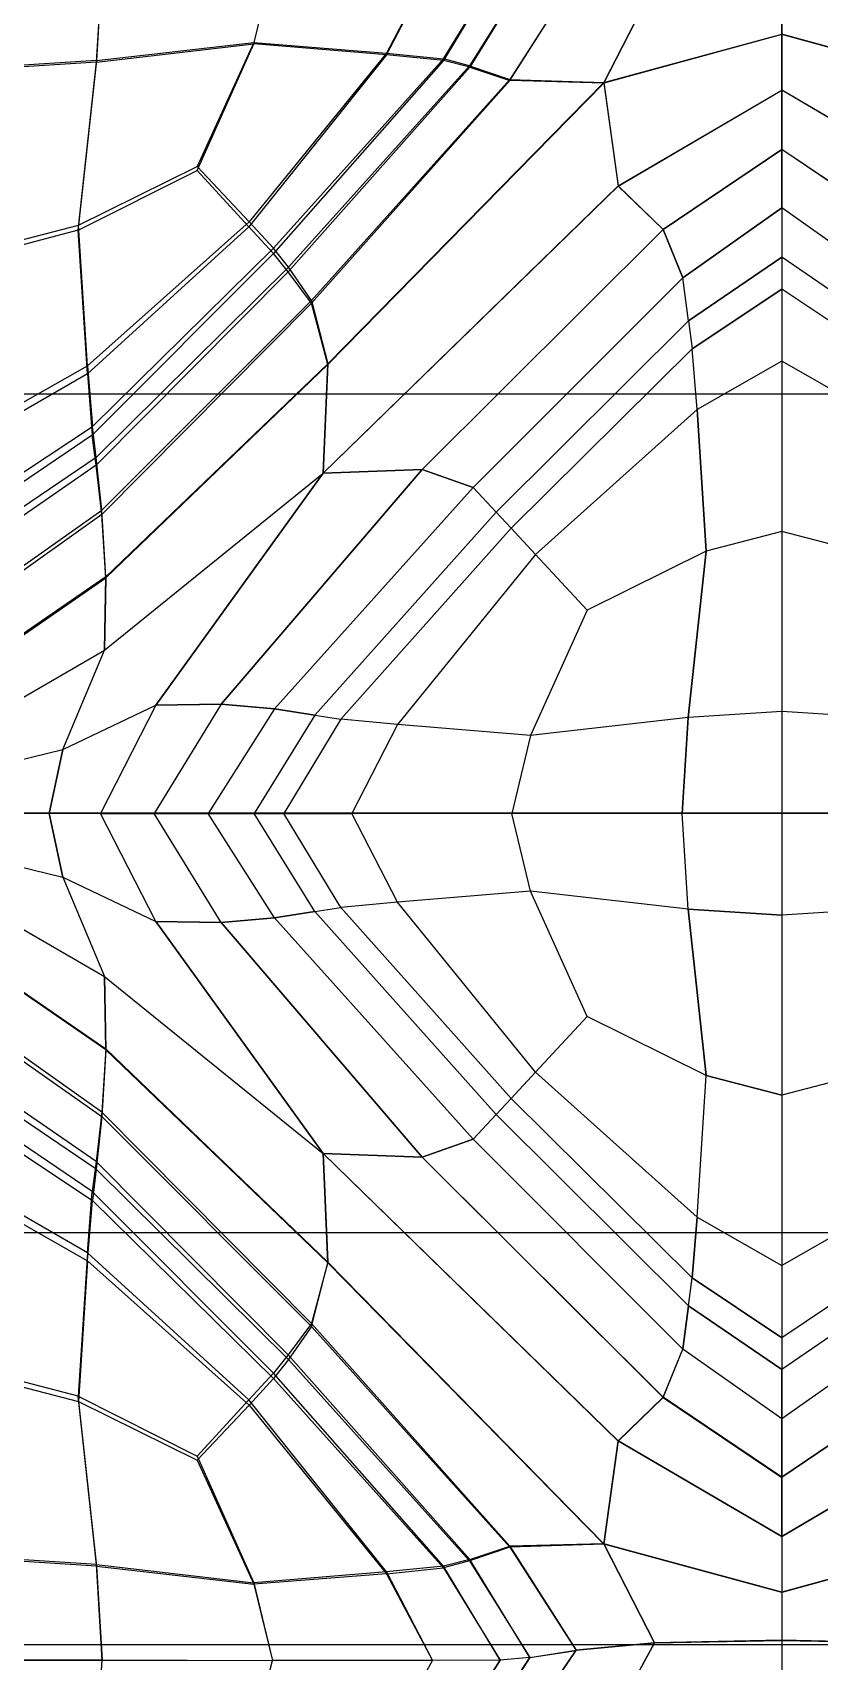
# Model space of a CAD drawing. Extents: x 11992 to 29481, y -6727 to 6811.
# Drawn here: x 12607.29 to 12612.22, y 1274.94 to 1285.14 of the extents above; entities that cross this region are included whole.
import ezdxf

# ---------------------------------------------------------------- set-up
doc = ezdxf.new("R2010")
doc.units = 0
doc.header["$MEASUREMENT"] = 0
doc.layers.get('0').update_dxf_attribs({"color": 8, "linetype": 'CONTINUOUS'})

msp = doc.modelspace()

# ---------------------------------------------------------------- linework, layer by layer
for p, q in [((12611.98, 1286.399, -1721.473), (12611.98, 1282.018, -1720.209)), ((12611.98, 1285.13, -1759.823), (12611.98, 1286.041, -1759.516)), ((12607.69, 1284.957, -1760.31), (12607.727, 1285.555, -1760.22)), ((12607.727, 1285.555, -1720.645), (12607.69, 1284.968, -1720.527)), ((12608.793, 1285.557, -1720.639), (12608.676, 1285.081, -1720.538)), ((12608.676, 1285.071, -1760.303), (12608.793, 1285.557, -1760.227)), ((12609.794, 1285.559, -1720.635), (12609.507, 1285.014, -1720.532)), ((12609.507, 1285.003, -1760.308), (12609.794, 1285.557, -1760.231)), ((12609.862, 1284.978, -1720.536), (12610.218, 1285.557, -1720.642)), ((12610.218, 1285.556, -1760.224), (12609.863, 1284.967, -1760.306)), ((12610.404, 1285.539, -1720.707), (12610.026, 1284.935, -1720.599)), ((12610.404, 1285.538, -1760.159), (12610.027, 1284.925, -1760.249)), ((12610.693, 1285.494, -1720.877), (12610.278, 1284.848, -1720.767)), ((12610.279, 1284.842, -1760.089), (12610.693, 1285.493, -1759.989)), ((12611.184, 1285.449, -1721.045), (12610.867, 1284.83, -1720.96)), ((12610.867, 1284.826, -1759.902), (12611.184, 1285.447, -1759.821)), ((12610.867, 1284.83, -1720.96), (12611.98, 1285.132, -1721.042)), ((12611.98, 1285.13, -1759.823), (12610.867, 1284.826, -1759.902)), ((12613.093, 1284.828, -1720.963), (12611.98, 1285.132, -1721.042)), ((12613.093, 1284.826, -1759.902), (12611.98, 1285.13, -1759.823)), ((12611.98, 1284.045, -1760.113), (12611.98, 1285.13, -1759.823)), ((12607.69, 1284.968, -1720.527), (12608.676, 1285.081, -1720.538)), ((12607.69, 1284.957, -1760.31), (12608.676, 1285.071, -1760.303)), ((12608.321, 1284.278, -1760.378), (12608.676, 1285.071, -1760.303)), ((12608.676, 1285.081, -1720.538), (12608.322, 1284.304, -1720.434)), ((12608.676, 1285.081, -1720.538), (12609.507, 1285.014, -1720.532)), ((12609.507, 1285.003, -1760.308), (12608.676, 1285.071, -1760.303)), ((12607.69, 1284.968, -1720.527), (12607.105, 1284.93, -1720.523)), ((12607.69, 1284.957, -1760.31), (12607.105, 1284.919, -1760.313)), ((12607.577, 1283.904, -1760.407), (12607.69, 1284.957, -1760.31)), ((12607.69, 1284.968, -1720.527), (12607.578, 1283.936, -1720.393)), ((12609.507, 1285.003, -1760.308), (12608.645, 1283.925, -1760.406)), ((12609.507, 1285.014, -1720.532), (12608.646, 1283.958, -1720.397)), ((12609.863, 1284.967, -1760.306), (12608.798, 1283.759, -1760.42)), ((12609.862, 1284.978, -1720.536), (12608.799, 1283.793, -1720.383)), ((12610.027, 1284.925, -1760.249), (12608.891, 1283.644, -1760.38)), ((12610.026, 1284.935, -1720.599), (12608.892, 1283.674, -1720.434)), ((12609.507, 1285.014, -1720.532), (12609.862, 1284.978, -1720.536)), ((12609.863, 1284.967, -1760.306), (12609.507, 1285.003, -1760.308)), ((12610.026, 1284.935, -1720.599), (12609.862, 1284.978, -1720.536)), ((12610.027, 1284.925, -1760.249), (12609.863, 1284.967, -1760.306)), ((12610.026, 1284.935, -1720.599), (12610.278, 1284.848, -1720.767)), ((12610.027, 1284.925, -1760.249), (12610.279, 1284.842, -1760.089)), ((12610.278, 1284.848, -1720.767), (12609.036, 1283.465, -1720.592)), ((12609.036, 1283.448, -1760.246), (12610.279, 1284.842, -1760.089)), ((12610.867, 1284.83, -1720.96), (12609.139, 1283.069, -1720.723)), ((12610.867, 1284.826, -1759.902), (12609.139, 1283.063, -1760.136)), ((12610.278, 1284.848, -1720.767), (12610.867, 1284.83, -1720.96)), ((12610.867, 1284.826, -1759.902), (12610.279, 1284.842, -1760.089)), ((12610.867, 1284.83, -1720.96), (12610.957, 1284.183, -1720.933)), ((12610.867, 1284.826, -1759.902), (12610.957, 1284.181, -1759.932)), ((12610.957, 1284.183, -1720.933), (12611.98, 1284.782, -1721.012)), ((12610.957, 1284.181, -1759.932), (12611.98, 1284.781, -1759.853)), ((12613.003, 1284.182, -1720.935), (12611.98, 1284.782, -1721.012)), ((12613.002, 1284.181, -1759.932), (12611.98, 1284.781, -1759.853)), ((12611.238, 1283.91, -1720.865), (12611.98, 1284.411, -1720.94)), ((12611.98, 1284.411, -1759.925), (12611.238, 1283.909, -1760.001)), ((12612.721, 1283.909, -1760.001), (12611.98, 1284.411, -1759.925)), ((12612.721, 1283.91, -1720.865), (12611.98, 1284.411, -1720.94)), ((12607.577, 1283.904, -1760.407), (12608.321, 1284.278, -1760.378)), ((12607.578, 1283.936, -1720.393), (12608.322, 1284.304, -1720.434)), ((12608.321, 1284.278, -1760.378), (12608.645, 1283.925, -1760.406)), ((12608.646, 1283.958, -1720.397), (12608.322, 1284.304, -1720.434)), ((12609.109, 1282.384, -1720.697), (12610.957, 1284.183, -1720.933)), ((12609.109, 1282.383, -1760.169), (12610.957, 1284.181, -1759.932)), ((12611.238, 1283.91, -1720.865), (12610.957, 1284.183, -1720.933)), ((12611.238, 1283.909, -1760.001), (12610.957, 1284.181, -1759.932)), ((12611.36, 1283.607, -1720.68), (12611.98, 1284.045, -1720.753)), ((12611.98, 1284.045, -1760.113), (12611.36, 1283.607, -1760.186)), ((12612.599, 1283.607, -1760.186), (12611.98, 1284.045, -1760.113)), ((12612.599, 1283.607, -1720.68), (12611.98, 1284.045, -1720.753)), ((12611.98, 1284.045, -1760.113), (12611.98, 1283.084, -1760.452)), ((12607.105, 1283.813, -1720.379), (12607.578, 1283.936, -1720.393)), ((12607.635, 1283.055, -1720.293), (12607.578, 1283.936, -1720.393)), ((12607.634, 1283.005, -1760.479), (12608.645, 1283.925, -1760.406)), ((12607.635, 1283.055, -1720.293), (12608.646, 1283.958, -1720.397)), ((12608.645, 1283.925, -1760.406), (12608.798, 1283.759, -1760.42)), ((12608.646, 1283.958, -1720.397), (12608.799, 1283.793, -1720.383)), ((12609.729, 1282.407, -1720.64), (12611.238, 1283.91, -1720.865)), ((12611.238, 1283.909, -1760.001), (12609.729, 1282.407, -1760.226)), ((12611.238, 1283.91, -1720.865), (12611.36, 1283.607, -1720.68)), ((12611.36, 1283.607, -1760.186), (12611.238, 1283.909, -1760.001)), ((12607.577, 1283.904, -1760.407), (12607.105, 1283.779, -1760.417)), ((12607.634, 1283.005, -1760.479), (12607.577, 1283.904, -1760.407)), ((12607.664, 1282.621, -1760.517), (12608.798, 1283.759, -1760.42)), ((12607.666, 1282.676, -1720.251), (12608.799, 1283.793, -1720.383)), ((12608.891, 1283.644, -1760.38), (12608.798, 1283.759, -1760.42)), ((12608.892, 1283.674, -1720.434), (12608.799, 1283.793, -1720.383)), ((12611.396, 1283.337, -1720.494), (12611.98, 1283.736, -1720.565)), ((12611.98, 1283.736, -1760.301), (12611.396, 1283.337, -1760.372)), ((12612.563, 1283.337, -1760.372), (12611.98, 1283.736, -1760.301)), ((12612.563, 1283.337, -1720.494), (12611.98, 1283.736, -1720.565)), ((12607.688, 1282.433, -1760.493), (12608.891, 1283.644, -1760.38)), ((12607.689, 1282.482, -1720.29), (12608.892, 1283.674, -1720.434)), ((12609.036, 1283.448, -1760.246), (12608.891, 1283.644, -1760.38)), ((12609.036, 1283.465, -1720.592), (12608.892, 1283.674, -1720.434)), ((12611.36, 1283.607, -1760.186), (12610.048, 1282.293, -1760.404)), ((12610.048, 1282.293, -1720.462), (12611.36, 1283.607, -1720.68)), ((12611.396, 1283.337, -1760.372), (12611.36, 1283.607, -1760.186)), ((12611.396, 1283.337, -1720.494), (12611.36, 1283.607, -1720.68)), ((12611.42, 1283.162, -1720.422), (12611.98, 1283.536, -1720.492)), ((12611.98, 1283.536, -1760.374), (12611.42, 1283.162, -1760.444)), ((12612.539, 1283.162, -1760.444), (12611.98, 1283.536, -1760.374)), ((12612.539, 1283.162, -1720.422), (12611.98, 1283.536, -1720.492)), ((12607.724, 1282.152, -1720.436), (12609.036, 1283.465, -1720.592)), ((12607.724, 1282.124, -1760.385), (12609.036, 1283.448, -1760.246)), ((12609.036, 1283.465, -1720.592), (12609.139, 1283.069, -1720.723)), ((12609.139, 1283.063, -1760.136), (12609.036, 1283.448, -1760.246)), ((12611.396, 1283.337, -1760.372), (12610.192, 1282.139, -1760.586)), ((12610.192, 1282.139, -1720.28), (12611.396, 1283.337, -1720.494)), ((12611.396, 1283.337, -1760.372), (12611.42, 1283.162, -1760.444)), ((12611.396, 1283.337, -1720.494), (12611.42, 1283.162, -1720.422)), ((12611.42, 1283.162, -1760.444), (12610.286, 1282.039, -1760.655)), ((12610.286, 1282.039, -1720.211), (12611.42, 1283.162, -1720.422)), ((12611.45, 1282.782, -1720.355), (12611.42, 1283.162, -1720.422)), ((12611.45, 1282.782, -1760.51), (12611.42, 1283.162, -1760.444)), ((12607.105, 1282.754, -1720.258), (12607.635, 1283.055, -1720.293)), ((12607.634, 1283.005, -1760.479), (12607.105, 1282.698, -1760.504)), ((12607.634, 1283.005, -1760.479), (12607.664, 1282.621, -1760.517)), ((12607.635, 1283.055, -1720.293), (12607.666, 1282.676, -1720.251)), ((12607.75, 1281.734, -1720.57), (12609.139, 1283.069, -1720.723)), ((12607.75, 1281.727, -1760.287), (12609.139, 1283.063, -1760.136)), ((12609.139, 1283.069, -1720.723), (12609.109, 1282.384, -1720.697)), ((12609.109, 1282.383, -1760.169), (12609.139, 1283.063, -1760.136)), ((12611.98, 1283.084, -1760.452), (12611.45, 1282.782, -1760.51)), ((12611.98, 1283.084, -1720.414), (12611.45, 1282.782, -1720.355)), ((12611.98, 1283.084, -1760.452), (12611.98, 1276.97, -1760.374)), ((12612.509, 1282.782, -1720.355), (12611.98, 1283.084, -1720.414)), ((12612.509, 1282.782, -1760.51), (12611.98, 1283.084, -1760.452)), ((12651.312, 1282.879, -1720.484), (12606.312, 1282.879, -1720.484)), ((12651.312, 1282.879, -1760.381), (12606.312, 1282.879, -1760.381)), ((12611.45, 1282.782, -1720.355), (12610.439, 1281.874, -1720.18)), ((12611.45, 1282.782, -1760.51), (12610.439, 1281.874, -1760.685)), ((12611.45, 1282.782, -1720.355), (12611.507, 1281.895, -1720.185)), ((12611.507, 1281.895, -1760.681), (12611.45, 1282.782, -1760.51)), ((12607.105, 1282.304, -1720.206), (12607.666, 1282.676, -1720.251)), ((12607.664, 1282.621, -1760.517), (12607.105, 1282.241, -1760.549)), ((12607.688, 1282.433, -1760.493), (12607.664, 1282.621, -1760.517)), ((12607.689, 1282.482, -1720.29), (12607.666, 1282.676, -1720.251)), ((12607.689, 1282.482, -1720.29), (12607.105, 1282.085, -1720.242)), ((12607.724, 1282.152, -1720.436), (12607.689, 1282.482, -1720.29)), ((12607.688, 1282.433, -1760.493), (12607.105, 1282.029, -1760.531)), ((12607.724, 1282.124, -1760.385), (12607.688, 1282.433, -1760.493)), ((12607.742, 1281.275, -1720.572), (12609.109, 1282.384, -1720.697)), ((12607.742, 1281.275, -1760.295), (12609.109, 1282.383, -1760.169)), ((12608.063, 1280.93, -1720.506), (12609.109, 1282.384, -1720.697)), ((12609.109, 1282.383, -1760.169), (12608.063, 1280.93, -1760.36)), ((12609.729, 1282.407, -1760.226), (12608.472, 1280.936, -1760.439)), ((12608.472, 1280.936, -1720.426), (12609.729, 1282.407, -1720.64)), ((12609.729, 1282.407, -1760.226), (12609.109, 1282.383, -1760.169)), ((12609.109, 1282.384, -1720.697), (12609.729, 1282.407, -1720.64)), ((12610.048, 1282.293, -1760.404), (12609.729, 1282.407, -1760.226)), ((12609.729, 1282.407, -1720.64), (12610.048, 1282.293, -1720.462)), ((12610.048, 1282.293, -1760.404), (12608.805, 1280.907, -1760.622)), ((12608.805, 1280.907, -1720.244), (12610.048, 1282.293, -1720.462)), ((12610.048, 1282.293, -1760.404), (12610.192, 1282.139, -1760.586)), ((12610.048, 1282.293, -1720.462), (12610.192, 1282.139, -1720.28)), ((12607.105, 1281.714, -1720.384), (12607.724, 1282.152, -1720.436)), ((12607.724, 1282.124, -1760.385), (12607.105, 1281.683, -1760.432)), ((12607.75, 1281.734, -1720.57), (12607.724, 1282.152, -1720.436)), ((12607.75, 1281.727, -1760.287), (12607.724, 1282.124, -1760.385)), ((12610.192, 1282.139, -1760.586), (12609.057, 1280.868, -1760.799)), ((12609.057, 1280.868, -1720.066), (12610.192, 1282.139, -1720.28)), ((12610.192, 1282.139, -1720.28), (12610.286, 1282.039, -1720.211)), ((12610.192, 1282.139, -1760.586), (12610.286, 1282.039, -1760.655)), ((12610.286, 1282.039, -1760.655), (12609.22, 1280.843, -1760.865)), ((12609.22, 1280.843, -1720), (12610.286, 1282.039, -1720.211)), ((12610.439, 1281.874, -1760.685), (12610.286, 1282.039, -1760.655)), ((12610.439, 1281.874, -1720.18), (12610.286, 1282.039, -1720.211)), ((12611.98, 1282.018, -1760.657), (12611.507, 1281.895, -1760.681)), ((12611.98, 1282.018, -1720.209), (12611.507, 1281.895, -1720.185)), ((12612.452, 1281.895, -1760.681), (12611.98, 1282.018, -1760.657)), ((12611.98, 1282.018, -1720.209), (12611.98, 1276.77, -1720.565)), ((12612.452, 1281.895, -1720.185), (12611.98, 1282.018, -1720.209)), ((12610.439, 1281.874, -1760.685), (12609.576, 1280.809, -1760.877)), ((12610.439, 1281.874, -1720.18), (12609.576, 1280.809, -1719.989)), ((12610.762, 1281.526, -1720.113), (12610.439, 1281.874, -1720.18)), ((12610.762, 1281.526, -1760.753), (12610.439, 1281.874, -1760.685)), ((12611.507, 1281.895, -1720.185), (12610.762, 1281.526, -1720.113)), ((12611.507, 1281.895, -1760.681), (12610.762, 1281.526, -1760.753)), ((12611.507, 1281.895, -1720.185), (12611.395, 1280.853, -1720)), ((12611.395, 1280.853, -1760.866), (12611.507, 1281.895, -1760.681)), ((12607.75, 1281.734, -1720.57), (12607.105, 1281.289, -1720.519)), ((12607.105, 1281.282, -1760.338), (12607.75, 1281.727, -1760.287)), ((12607.742, 1281.275, -1720.572), (12607.75, 1281.734, -1720.57)), ((12607.75, 1281.727, -1760.287), (12607.742, 1281.275, -1760.295)), ((12610.762, 1281.526, -1720.113), (12610.408, 1280.741, -1719.976)), ((12610.762, 1281.526, -1760.753), (12610.408, 1280.741, -1760.89)), ((12607.105, 1280.906, -1760.337), (12607.742, 1281.275, -1760.295)), ((12607.105, 1280.906, -1720.531), (12607.742, 1281.275, -1720.572)), ((12607.481, 1280.653, -1720.497), (12607.742, 1281.275, -1720.572)), ((12607.481, 1280.654, -1760.369), (12607.742, 1281.275, -1760.295)), ((12607.481, 1280.653, -1720.497), (12608.063, 1280.93, -1720.506)), ((12607.481, 1280.654, -1760.369), (12608.063, 1280.93, -1760.36)), ((12608.063, 1280.93, -1760.36), (12607.715, 1280.253, -1760.423)), ((12608.063, 1280.93, -1720.506), (12607.715, 1280.253, -1720.443)), ((12608.472, 1280.936, -1720.426), (12608.052, 1280.253, -1720.355)), ((12608.472, 1280.936, -1760.439), (12608.052, 1280.253, -1760.511)), ((12608.063, 1280.93, -1720.506), (12608.472, 1280.936, -1720.426)), ((12608.472, 1280.936, -1760.439), (12608.063, 1280.93, -1760.36)), ((12608.805, 1280.907, -1760.622), (12608.39, 1280.253, -1760.694)), ((12608.805, 1280.907, -1720.244), (12608.39, 1280.253, -1720.171)), ((12608.472, 1280.936, -1720.426), (12608.805, 1280.907, -1720.244)), ((12608.805, 1280.907, -1760.622), (12608.472, 1280.936, -1760.439)), ((12609.057, 1280.868, -1760.799), (12608.678, 1280.253, -1760.871)), ((12609.057, 1280.868, -1720.066), (12608.678, 1280.253, -1719.995)), ((12609.057, 1280.868, -1760.799), (12608.805, 1280.907, -1760.622)), ((12608.805, 1280.907, -1720.244), (12609.057, 1280.868, -1720.066)), ((12609.057, 1280.868, -1760.799), (12609.22, 1280.843, -1760.865)), ((12609.057, 1280.868, -1720.066), (12609.22, 1280.843, -1720)), ((12611.395, 1280.853, -1720), (12610.408, 1280.741, -1719.976)), ((12611.395, 1280.853, -1760.866), (12610.408, 1280.741, -1760.89)), ((12611.395, 1280.853, -1720), (12611.357, 1280.253, -1719.938)), ((12611.357, 1280.253, -1760.927), (12611.395, 1280.853, -1760.866)), ((12611.98, 1280.891, -1760.858), (12611.395, 1280.853, -1760.866)), ((12611.98, 1280.891, -1720.008), (12611.395, 1280.853, -1720)), ((12612.565, 1280.853, -1760.866), (12611.98, 1280.891, -1760.858)), ((12612.565, 1280.853, -1720), (12611.98, 1280.891, -1720.008)), ((12609.22, 1280.843, -1760.865), (12608.864, 1280.253, -1760.936)), ((12609.22, 1280.843, -1720), (12608.864, 1280.253, -1719.93)), ((12609.576, 1280.809, -1719.989), (12609.22, 1280.843, -1720)), ((12609.576, 1280.809, -1760.877), (12609.22, 1280.843, -1760.865)), ((12609.576, 1280.809, -1719.989), (12609.289, 1280.253, -1719.925)), ((12609.576, 1280.809, -1760.877), (12609.289, 1280.253, -1760.94)), ((12610.408, 1280.741, -1719.976), (12609.576, 1280.809, -1719.989)), ((12610.408, 1280.741, -1760.89), (12609.576, 1280.809, -1760.877)), ((12607.105, 1280.561, -1760.372), (12607.481, 1280.654, -1760.369)), ((12607.105, 1280.561, -1720.494), (12607.481, 1280.653, -1720.497)), ((12607.481, 1280.654, -1760.369), (12607.394, 1280.253, -1760.394)), ((12607.394, 1280.253, -1720.472), (12607.481, 1280.653, -1720.497)), ((12610.408, 1280.741, -1719.976), (12610.29, 1280.253, -1719.931)), ((12610.408, 1280.741, -1760.89), (12610.29, 1280.253, -1760.935)), ((12607.715, 1280.253, -1760.423), (12605.531, 1280.253, -1760.871)), ((12607.715, 1280.253, -1720.443), (12606.157, 1280.253, -1720.355)), ((12651.312, 1280.254, -1760.557), (12606.312, 1280.254, -1760.557)), ((12651.312, 1280.254, -1720.308), (12606.312, 1280.254, -1720.308)), ((12607.394, 1280.253, -1760.394), (12607.481, 1279.853, -1760.369)), ((12607.481, 1279.853, -1720.497), (12607.394, 1280.253, -1720.472)), ((12615.907, 1280.253, -1720.355), (12607.715, 1280.253, -1720.443)), ((12608.063, 1279.576, -1720.506), (12607.715, 1280.253, -1720.443)), ((12608.063, 1279.576, -1760.36), (12607.715, 1280.253, -1760.423)), ((12607.715, 1280.253, -1760.423), (12609.289, 1280.253, -1760.94)), ((12608.472, 1279.57, -1720.426), (12608.052, 1280.253, -1720.355)), ((12608.472, 1279.57, -1760.439), (12608.052, 1280.253, -1760.511)), ((12608.805, 1279.599, -1720.244), (12608.39, 1280.253, -1720.171)), ((12608.805, 1279.599, -1760.622), (12608.39, 1280.253, -1760.694)), ((12609.057, 1279.638, -1760.799), (12608.678, 1280.253, -1760.871)), ((12609.057, 1279.638, -1720.066), (12608.678, 1280.253, -1719.995)), ((12609.22, 1279.663, -1760.865), (12608.864, 1280.253, -1760.936)), ((12609.22, 1279.663, -1720), (12608.864, 1280.253, -1719.93)), ((12613.67, 1280.253, -1760.935), (12609.289, 1280.253, -1760.94)), ((12609.576, 1279.698, -1760.877), (12609.289, 1280.253, -1760.94)), ((12609.576, 1279.698, -1719.989), (12609.289, 1280.253, -1719.925)), ((12610.408, 1279.765, -1719.976), (12610.29, 1280.253, -1719.931)), ((12610.408, 1279.765, -1760.89), (12610.29, 1280.253, -1760.935)), ((12611.395, 1279.653, -1720), (12611.357, 1280.253, -1719.938)), ((12611.395, 1279.653, -1760.866), (12611.357, 1280.253, -1760.927)), ((12607.105, 1279.945, -1760.371), (12607.481, 1279.853, -1760.369)), ((12607.105, 1279.945, -1720.494), (12607.481, 1279.853, -1720.497)), ((12607.481, 1279.853, -1720.497), (12607.742, 1279.231, -1720.571)), ((12607.481, 1279.853, -1720.497), (12608.063, 1279.576, -1720.506)), ((12607.481, 1279.853, -1760.369), (12607.742, 1279.231, -1760.293)), ((12607.481, 1279.853, -1760.369), (12608.063, 1279.576, -1760.36)), ((12610.408, 1279.765, -1719.976), (12609.576, 1279.698, -1719.989)), ((12610.408, 1279.765, -1760.89), (12609.576, 1279.698, -1760.877)), ((12611.395, 1279.653, -1720), (12610.408, 1279.765, -1719.976)), ((12611.395, 1279.653, -1760.866), (12610.408, 1279.765, -1760.89)), ((12610.762, 1278.981, -1760.753), (12610.408, 1279.765, -1760.89)), ((12610.762, 1278.981, -1720.113), (12610.408, 1279.765, -1719.976)), ((12609.057, 1279.638, -1720.066), (12608.805, 1279.599, -1720.244)), ((12608.805, 1279.599, -1760.622), (12609.057, 1279.638, -1760.799)), ((12609.057, 1279.638, -1760.799), (12609.22, 1279.663, -1760.865)), ((12609.057, 1279.638, -1720.066), (12609.22, 1279.663, -1720)), ((12609.057, 1279.638, -1760.799), (12610.192, 1278.368, -1760.586)), ((12610.192, 1278.368, -1720.28), (12609.057, 1279.638, -1720.066)), ((12609.576, 1279.698, -1760.877), (12609.22, 1279.663, -1760.865)), ((12609.576, 1279.698, -1719.989), (12609.22, 1279.663, -1720)), ((12610.286, 1278.468, -1720.211), (12609.22, 1279.663, -1720)), ((12609.22, 1279.663, -1760.865), (12610.286, 1278.468, -1760.655)), ((12610.439, 1278.632, -1760.685), (12609.576, 1279.698, -1760.877)), ((12610.439, 1278.632, -1720.18), (12609.576, 1279.698, -1719.989)), ((12611.395, 1279.653, -1720), (12611.98, 1279.615, -1720.008)), ((12611.98, 1279.615, -1760.858), (12611.395, 1279.653, -1760.866)), ((12611.395, 1279.653, -1760.866), (12611.507, 1278.611, -1760.681)), ((12611.507, 1278.611, -1720.185), (12611.395, 1279.653, -1720)), ((12612.565, 1279.653, -1720), (12611.98, 1279.615, -1720.008)), ((12612.565, 1279.653, -1760.866), (12611.98, 1279.615, -1760.858)), ((12607.105, 1279.601, -1760.335), (12607.742, 1279.231, -1760.293)), ((12607.105, 1279.6, -1720.528), (12607.742, 1279.231, -1720.571)), ((12609.109, 1278.123, -1720.697), (12608.063, 1279.576, -1720.506)), ((12608.472, 1279.57, -1720.426), (12608.063, 1279.576, -1720.506)), ((12608.063, 1279.576, -1760.36), (12609.109, 1278.123, -1760.168)), ((12608.063, 1279.576, -1760.36), (12608.472, 1279.57, -1760.439)), ((12608.805, 1279.599, -1720.244), (12608.472, 1279.57, -1720.426)), ((12608.472, 1279.57, -1760.439), (12608.805, 1279.599, -1760.622)), ((12609.729, 1278.1, -1720.64), (12608.472, 1279.57, -1720.426)), ((12608.472, 1279.57, -1760.439), (12609.729, 1278.1, -1760.226)), ((12608.805, 1279.599, -1760.622), (12610.048, 1278.213, -1760.404)), ((12610.048, 1278.213, -1720.462), (12608.805, 1279.599, -1720.244)), ((12607.105, 1279.224, -1720.528), (12607.75, 1278.779, -1720.579)), ((12607.75, 1278.772, -1760.296), (12607.105, 1279.217, -1760.347)), ((12607.75, 1278.779, -1720.579), (12607.742, 1279.231, -1720.571)), ((12607.742, 1279.231, -1720.571), (12609.109, 1278.123, -1720.697)), ((12607.742, 1279.231, -1760.293), (12607.75, 1278.772, -1760.296)), ((12607.742, 1279.231, -1760.293), (12609.109, 1278.123, -1760.168)), ((12610.762, 1278.981, -1760.753), (12610.439, 1278.632, -1760.685)), ((12610.762, 1278.981, -1720.113), (12610.439, 1278.632, -1720.18)), ((12611.507, 1278.611, -1760.681), (12610.762, 1278.981, -1760.753)), ((12611.507, 1278.611, -1720.185), (12610.762, 1278.981, -1720.113)), ((12607.724, 1278.382, -1720.481), (12607.105, 1278.823, -1720.434)), ((12607.105, 1278.792, -1760.482), (12607.724, 1278.355, -1760.43)), ((12607.75, 1278.779, -1720.579), (12607.724, 1278.382, -1720.481)), ((12607.75, 1278.772, -1760.296), (12607.724, 1278.355, -1760.43)), ((12607.75, 1278.779, -1720.579), (12609.139, 1277.443, -1720.73)), ((12607.75, 1278.772, -1760.296), (12609.139, 1277.438, -1760.143)), ((12610.439, 1278.632, -1760.685), (12610.286, 1278.468, -1760.655)), ((12610.439, 1278.632, -1720.18), (12610.286, 1278.468, -1720.211)), ((12611.45, 1277.725, -1720.355), (12610.439, 1278.632, -1720.18)), ((12611.45, 1277.725, -1760.51), (12610.439, 1278.632, -1760.685)), ((12611.45, 1277.725, -1720.355), (12611.507, 1278.611, -1720.185)), ((12611.45, 1277.725, -1760.51), (12611.507, 1278.611, -1760.681)), ((12611.507, 1278.611, -1720.185), (12611.98, 1278.488, -1720.209)), ((12611.98, 1278.488, -1760.657), (12611.507, 1278.611, -1760.681)), ((12612.452, 1278.611, -1760.681), (12611.98, 1278.488, -1760.657)), ((12612.452, 1278.611, -1720.185), (12611.98, 1278.488, -1720.209)), ((12607.688, 1278.073, -1720.372), (12607.105, 1278.477, -1720.335)), ((12607.689, 1278.025, -1760.576), (12607.105, 1278.422, -1760.624)), ((12610.192, 1278.368, -1720.28), (12610.286, 1278.468, -1720.211)), ((12610.192, 1278.368, -1760.586), (12610.286, 1278.468, -1760.655)), ((12611.42, 1277.344, -1720.422), (12610.286, 1278.468, -1720.211)), ((12611.42, 1277.344, -1760.444), (12610.286, 1278.468, -1760.655)), ((12607.724, 1278.382, -1720.481), (12607.688, 1278.073, -1720.372)), ((12607.724, 1278.355, -1760.43), (12607.689, 1278.025, -1760.576)), ((12607.724, 1278.382, -1720.481), (12609.036, 1277.058, -1720.62)), ((12607.724, 1278.355, -1760.43), (12609.036, 1277.041, -1760.274)), ((12610.048, 1278.213, -1760.404), (12610.192, 1278.368, -1760.586)), ((12610.048, 1278.213, -1720.462), (12610.192, 1278.368, -1720.28)), ((12611.396, 1277.17, -1760.372), (12610.192, 1278.368, -1760.586)), ((12611.396, 1277.17, -1720.494), (12610.192, 1278.368, -1720.28)), ((12607.664, 1277.886, -1720.349), (12607.105, 1278.265, -1720.317)), ((12607.105, 1278.202, -1760.66), (12607.666, 1277.83, -1760.615)), ((12609.729, 1278.1, -1760.226), (12610.048, 1278.213, -1760.404)), ((12610.048, 1278.213, -1720.462), (12609.729, 1278.1, -1720.64)), ((12611.36, 1276.899, -1720.68), (12610.048, 1278.213, -1720.462)), ((12611.36, 1276.899, -1760.186), (12610.048, 1278.213, -1760.404)), ((12609.139, 1277.438, -1760.143), (12609.109, 1278.123, -1760.168)), ((12609.729, 1278.1, -1720.64), (12609.109, 1278.123, -1720.697)), ((12610.957, 1276.323, -1759.933), (12609.109, 1278.123, -1760.168)), ((12609.109, 1278.123, -1720.697), (12609.139, 1277.443, -1720.73)), ((12609.109, 1278.123, -1760.168), (12609.729, 1278.1, -1760.226)), ((12610.957, 1276.325, -1720.934), (12609.109, 1278.123, -1720.697)), ((12611.238, 1276.596, -1760.001), (12609.729, 1278.1, -1760.226)), ((12611.238, 1276.597, -1720.865), (12609.729, 1278.1, -1720.64)), ((12607.688, 1278.073, -1720.372), (12607.664, 1277.886, -1720.349)), ((12607.689, 1278.025, -1760.576), (12607.666, 1277.83, -1760.615)), ((12607.688, 1278.073, -1720.372), (12608.891, 1276.862, -1720.486)), ((12607.689, 1278.025, -1760.576), (12608.892, 1276.833, -1760.431)), ((12607.634, 1277.502, -1720.386), (12607.105, 1277.809, -1720.362)), ((12607.634, 1277.502, -1720.386), (12607.664, 1277.886, -1720.349)), ((12607.635, 1277.452, -1760.573), (12607.666, 1277.83, -1760.615)), ((12607.664, 1277.886, -1720.349), (12608.798, 1276.748, -1720.446)), ((12607.666, 1277.83, -1760.615), (12608.799, 1276.714, -1760.483)), ((12607.105, 1277.753, -1760.608), (12607.635, 1277.452, -1760.573)), ((12611.42, 1277.344, -1760.444), (12611.45, 1277.725, -1760.51)), ((12611.45, 1277.725, -1720.355), (12611.42, 1277.344, -1720.422)), ((12611.45, 1277.725, -1720.355), (12611.98, 1277.422, -1720.414)), ((12611.45, 1277.725, -1760.51), (12611.98, 1277.422, -1760.452)), ((12612.509, 1277.725, -1720.355), (12611.98, 1277.422, -1720.414)), ((12612.509, 1277.725, -1760.51), (12611.98, 1277.422, -1760.452)), ((12651.312, 1277.627, -1720.484), (12606.312, 1277.627, -1720.484)), ((12651.312, 1277.627, -1760.381), (12606.312, 1277.627, -1760.381)), ((12607.634, 1277.502, -1720.386), (12607.577, 1276.603, -1720.459)), ((12607.634, 1277.502, -1720.386), (12608.645, 1276.581, -1720.46)), ((12607.635, 1277.452, -1760.573), (12607.578, 1276.571, -1760.473)), ((12607.635, 1277.452, -1760.573), (12608.646, 1276.548, -1760.469)), ((12609.139, 1277.443, -1720.73), (12609.036, 1277.058, -1720.62)), ((12609.036, 1277.041, -1760.274), (12609.139, 1277.438, -1760.143)), ((12610.867, 1275.68, -1720.964), (12609.139, 1277.443, -1720.73)), ((12610.867, 1275.677, -1759.906), (12609.139, 1277.438, -1760.143)), ((12611.396, 1277.17, -1760.372), (12611.42, 1277.344, -1760.444)), ((12611.396, 1277.17, -1720.494), (12611.42, 1277.344, -1720.422)), ((12611.42, 1277.344, -1720.422), (12611.98, 1276.97, -1720.492)), ((12611.98, 1276.97, -1760.374), (12611.42, 1277.344, -1760.444)), ((12612.539, 1277.344, -1720.422), (12611.98, 1276.97, -1720.492)), ((12612.539, 1277.344, -1760.444), (12611.98, 1276.97, -1760.374)), ((12611.396, 1277.17, -1720.494), (12611.36, 1276.899, -1720.68)), ((12611.36, 1276.899, -1760.186), (12611.396, 1277.17, -1760.372)), ((12611.396, 1277.17, -1760.372), (12611.98, 1276.77, -1760.301)), ((12611.98, 1276.77, -1720.565), (12611.396, 1277.17, -1720.494)), ((12612.563, 1277.17, -1720.494), (12611.98, 1276.77, -1720.565)), ((12612.563, 1277.17, -1760.372), (12611.98, 1276.77, -1760.301)), ((12609.036, 1277.058, -1720.62), (12608.891, 1276.862, -1720.486)), ((12609.036, 1277.041, -1760.274), (12608.892, 1276.833, -1760.431)), ((12609.036, 1277.058, -1720.62), (12610.279, 1275.665, -1720.777)), ((12610.278, 1275.658, -1760.099), (12609.036, 1277.041, -1760.274)), ((12611.98, 1276.97, -1760.374), (12611.98, 1272.695, -1759.185)), ((12611.238, 1276.596, -1760.001), (12611.36, 1276.899, -1760.186)), ((12611.238, 1276.597, -1720.865), (12611.36, 1276.899, -1720.68)), ((12611.98, 1276.461, -1720.753), (12611.36, 1276.899, -1720.68)), ((12611.98, 1276.461, -1760.113), (12611.36, 1276.899, -1760.186)), ((12612.599, 1276.899, -1760.186), (12611.98, 1276.461, -1760.113)), ((12612.599, 1276.899, -1720.68), (12611.98, 1276.461, -1720.753)), ((12608.891, 1276.862, -1720.486), (12608.798, 1276.748, -1720.446)), ((12608.892, 1276.833, -1760.431), (12608.799, 1276.714, -1760.483)), ((12610.027, 1275.581, -1720.617), (12608.891, 1276.862, -1720.486)), ((12610.026, 1275.572, -1760.267), (12608.892, 1276.833, -1760.431)), ((12611.98, 1275.726, -1721.013), (12611.98, 1276.77, -1720.565)), ((12607.577, 1276.603, -1720.459), (12607.105, 1276.728, -1720.449)), ((12607.105, 1276.693, -1760.487), (12607.578, 1276.571, -1760.473)), ((12608.645, 1276.581, -1720.46), (12608.798, 1276.748, -1720.446)), ((12608.646, 1276.548, -1760.469), (12608.799, 1276.714, -1760.483)), ((12609.863, 1275.54, -1720.559), (12608.798, 1276.748, -1720.446)), ((12609.862, 1275.529, -1760.329), (12608.799, 1276.714, -1760.483)), ((12607.69, 1275.549, -1720.555), (12607.577, 1276.603, -1720.459)), ((12607.577, 1276.603, -1720.459), (12608.321, 1276.228, -1720.488)), ((12607.578, 1276.571, -1760.473), (12607.69, 1275.539, -1760.339)), ((12607.578, 1276.571, -1760.473), (12608.322, 1276.203, -1760.432)), ((12608.321, 1276.228, -1720.488), (12608.645, 1276.581, -1720.46)), ((12609.507, 1275.503, -1720.557), (12608.645, 1276.581, -1720.46)), ((12611.238, 1276.597, -1720.865), (12610.957, 1276.325, -1720.934)), ((12610.957, 1276.323, -1759.933), (12611.238, 1276.596, -1760.001)), ((12611.98, 1276.096, -1720.94), (12611.238, 1276.597, -1720.865)), ((12611.238, 1276.596, -1760.001), (12611.98, 1276.095, -1759.926)), ((12612.721, 1276.597, -1720.865), (12611.98, 1276.096, -1720.94)), ((12612.721, 1276.597, -1760.001), (12611.98, 1276.095, -1759.926)), ((12608.646, 1276.548, -1760.469), (12608.322, 1276.203, -1760.432)), ((12608.646, 1276.548, -1760.469), (12609.507, 1275.492, -1760.334)), ((12610.957, 1276.325, -1720.934), (12610.867, 1275.68, -1720.964)), ((12610.867, 1275.677, -1759.906), (12610.957, 1276.323, -1759.933)), ((12611.98, 1275.726, -1721.013), (12610.957, 1276.325, -1720.934)), ((12611.98, 1275.724, -1759.854), (12610.957, 1276.323, -1759.933)), ((12613.002, 1276.325, -1720.934), (12611.98, 1275.726, -1721.013)), ((12613.003, 1276.324, -1759.931), (12611.98, 1275.724, -1759.854)), ((12608.321, 1276.228, -1720.488), (12608.676, 1275.435, -1720.563)), ((12608.322, 1276.203, -1760.432), (12608.676, 1275.426, -1760.328)), ((12610.278, 1275.658, -1760.099), (12610.026, 1275.572, -1760.267)), ((12610.027, 1275.581, -1720.617), (12610.279, 1275.665, -1720.777)), ((12610.867, 1275.677, -1759.906), (12610.278, 1275.658, -1760.099)), ((12610.278, 1275.658, -1760.099), (12610.693, 1275.012, -1759.989)), ((12610.867, 1275.68, -1720.964), (12610.279, 1275.665, -1720.777)), ((12610.279, 1275.665, -1720.777), (12610.693, 1275.014, -1720.877)), ((12610.867, 1275.68, -1720.964), (12611.184, 1275.06, -1721.045)), ((12611.98, 1275.377, -1721.043), (12610.867, 1275.68, -1720.964)), ((12610.867, 1275.677, -1759.906), (12611.184, 1275.057, -1759.821)), ((12611.98, 1275.374, -1759.824), (12610.867, 1275.677, -1759.906)), ((12611.98, 1275.726, -1721.013), (12611.98, 1272.695, -1721.68)), ((12613.093, 1275.68, -1720.964), (12611.98, 1275.377, -1721.043)), ((12613.093, 1275.678, -1759.902), (12611.98, 1275.374, -1759.824)), ((12607.69, 1275.549, -1720.555), (12607.105, 1275.587, -1720.553)), ((12607.69, 1275.539, -1760.339), (12607.105, 1275.576, -1760.343)), ((12607.727, 1274.951, -1720.645), (12607.69, 1275.549, -1720.555)), ((12607.69, 1275.549, -1720.555), (12608.676, 1275.435, -1720.563)), ((12610.026, 1275.572, -1760.267), (12609.862, 1275.529, -1760.329)), ((12610.027, 1275.581, -1720.617), (12609.863, 1275.54, -1720.559)), ((12610.026, 1275.572, -1760.267), (12610.404, 1274.967, -1760.159)), ((12610.404, 1274.968, -1720.706), (12610.027, 1275.581, -1720.617)), ((12607.69, 1275.539, -1760.339), (12608.676, 1275.426, -1760.328)), ((12607.69, 1275.539, -1760.339), (12607.727, 1274.952, -1760.221)), ((12609.507, 1275.503, -1720.557), (12608.676, 1275.435, -1720.563)), ((12609.507, 1275.492, -1760.334), (12608.676, 1275.426, -1760.328)), ((12609.863, 1275.54, -1720.559), (12609.507, 1275.503, -1720.557)), ((12609.507, 1275.492, -1760.334), (12609.862, 1275.529, -1760.329)), ((12609.507, 1275.503, -1720.557), (12609.794, 1274.949, -1720.635)), ((12609.507, 1275.492, -1760.334), (12609.794, 1274.948, -1760.23)), ((12609.862, 1275.529, -1760.329), (12610.218, 1274.95, -1760.224)), ((12610.218, 1274.951, -1720.642), (12609.863, 1275.54, -1720.559)), ((12608.676, 1275.435, -1720.563), (12608.793, 1274.949, -1720.639)), ((12608.676, 1275.426, -1760.328), (12608.793, 1274.949, -1760.227)), ((12651.312, 1275.046, -1721), (12606.312, 1275.046, -1721)), ((12651.312, 1275.046, -1759.865), (12606.312, 1275.046, -1759.865)), ((12611.184, 1275.06, -1721.045), (12610.693, 1275.014, -1720.877)), ((12611.184, 1275.057, -1759.821), (12610.693, 1275.012, -1759.989)), ((12610.867, 1274.48, -1721.28), (12611.184, 1275.06, -1721.045)), ((12610.867, 1274.479, -1759.58), (12611.184, 1275.057, -1759.821)), ((12611.98, 1275.075, -1721.102), (12611.184, 1275.06, -1721.045)), ((12611.98, 1275.072, -1759.763), (12611.184, 1275.057, -1759.821)), ((12612.775, 1275.06, -1721.047), (12611.98, 1275.075, -1721.102)), ((12612.775, 1275.058, -1759.818), (12611.98, 1275.072, -1759.763)), ((12607.105, 1274.952, -1760.218), (12607.727, 1274.952, -1760.221)), ((12607.105, 1274.951, -1720.648), (12607.727, 1274.951, -1720.645)), ((12607.69, 1274.388, -1759.999), (12607.727, 1274.952, -1760.221)), ((12607.69, 1274.383, -1720.836), (12607.727, 1274.951, -1720.645)), ((12607.727, 1274.952, -1760.221), (12608.793, 1274.949, -1760.227)), ((12607.727, 1274.951, -1720.645), (12608.793, 1274.949, -1720.639)), ((12608.676, 1274.491, -1760.05), (12608.793, 1274.949, -1760.227)), ((12608.676, 1274.487, -1720.79), (12608.793, 1274.949, -1720.639)), ((12609.794, 1274.949, -1720.635), (12608.793, 1274.949, -1720.639)), ((12609.794, 1274.948, -1760.23), (12608.793, 1274.949, -1760.227)), ((12609.507, 1274.426, -1720.817), (12609.794, 1274.949, -1720.635)), ((12609.507, 1274.429, -1760.02), (12609.794, 1274.948, -1760.23)), ((12610.218, 1274.951, -1720.642), (12609.794, 1274.949, -1720.635)), ((12610.218, 1274.95, -1760.224), (12609.794, 1274.948, -1760.23)), ((12609.862, 1274.397, -1720.84), (12610.218, 1274.951, -1720.642)), ((12610.218, 1274.95, -1760.224), (12609.863, 1274.398, -1760.001)), ((12610.026, 1274.39, -1720.915), (12610.404, 1274.968, -1720.706)), ((12610.404, 1274.967, -1760.159), (12610.027, 1274.391, -1759.93)), ((12610.404, 1274.968, -1720.706), (12610.218, 1274.951, -1720.642)), ((12610.404, 1274.967, -1760.159), (12610.218, 1274.95, -1760.224)), ((12610.278, 1274.4, -1721.104), (12610.693, 1275.014, -1720.877)), ((12610.279, 1274.399, -1759.75), (12610.693, 1275.012, -1759.989)), ((12610.404, 1274.968, -1720.706), (12610.693, 1275.014, -1720.877)), ((12610.404, 1274.967, -1760.159), (12610.693, 1275.012, -1759.989))]:
    msp.add_line(p, q)

doc.saveas('drawing.dxf')
